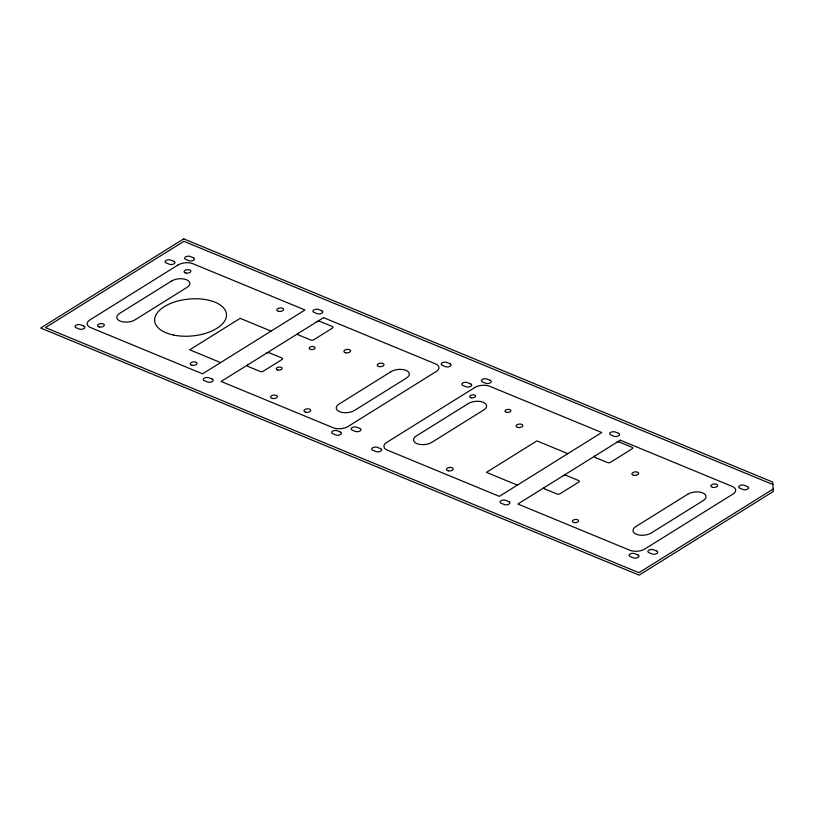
<?xml version="1.0" encoding="UTF-8"?>
<svg xmlns="http://www.w3.org/2000/svg" width="814" height="814" viewBox="0 0 814 814"><rect width="100%" height="100%" fill="white"/><g stroke="black" fill="none" stroke-linecap="round" stroke-linejoin="round"><path stroke-width="1.22" d="M773.137 489.051L638.939 572.7L45.442 327.615L183.903 241.3L772.832 484.493M271.082 331.115L240.171 318.345L189.693 349.817L220.604 362.576M567.836 453.652L536.925 440.883L486.446 472.354L517.348 485.124M317.033 321.683A2.116 1.089 -5.4 0 1 320.024 321.428L332.387 326.536A2.116 1.089 -5.4 0 1 332.488 328.073L313.736 339.753A2.116 1.089 -5.4 0 1 310.755 340.018L298.392 334.91A2.116 1.089 -5.4 0 1 298.28 333.374M616.666 442.429A2.116 1.089 -5.4 0 1 619.658 442.165L632.02 447.273A2.116 1.089 -5.4 0 1 632.122 448.809L610.49 462.301A2.116 1.089 -5.4 0 1 607.498 462.556L595.136 457.458A2.116 1.089 -5.4 0 1 595.034 455.921M544.556 487.383A2.116 1.089 -5.4 0 0 544.658 488.919L557.02 494.027A2.116 1.089 -5.4 0 0 560.012 493.762L578.764 482.081A2.116 1.089 -5.4 0 0 578.652 480.545L566.29 475.437A2.116 1.089 -5.4 0 0 563.308 475.691M247.802 364.845A2.116 1.089 -5.4 0 0 247.904 366.381L260.277 371.489A2.116 1.089 -5.4 0 0 263.258 371.225L282.01 359.534A2.116 1.089 -5.4 0 0 281.909 357.997L269.546 352.889A2.116 1.089 -5.4 0 0 266.554 353.154M183.74 238.858L40.7 328.032L639.112 575.142L773.3 491.483L772.669 482.051L183.74 238.858M177.981 265.018L90.008 319.861A10.602 5.444 -5.4 0 0 90.517 327.543L202.574 373.819L304.975 309.981L192.928 263.716A10.602 5.444 -5.4 0 0 177.981 265.018M171.55 281.044L119.627 313.41A10.602 5.444 -5.4 0 0 120.136 321.092A10.602 5.444 -5.4 0 0 135.083 319.79L187.006 287.423A10.602 5.444 -5.4 0 0 186.487 279.731A10.602 5.444 -5.4 0 0 171.55 281.044M323.524 317.643L221.123 381.471L333.17 427.747A10.602 5.444 -5.4 0 0 348.117 426.444L436.101 371.601A10.602 5.444 -5.4 0 0 435.582 363.909L323.524 317.643M391.015 371.672L339.092 404.039A10.602 5.444 -5.4 0 0 339.611 411.721A10.602 5.444 -5.4 0 0 354.548 410.419L406.471 378.052A10.602 5.444 -5.4 0 0 405.962 370.37A10.602 5.444 -5.4 0 0 391.015 371.672M474.735 387.556L386.752 442.399A10.602 5.444 -5.4 0 0 387.271 450.091L499.328 496.357L601.729 432.529L489.672 386.253A10.602 5.444 -5.4 0 0 474.735 387.556M468.294 403.581L416.371 435.948A10.602 5.444 -5.4 0 0 416.89 443.63A10.602 5.444 -5.4 0 0 431.827 442.328L483.75 409.961A10.602 5.444 -5.4 0 0 483.241 402.279A10.602 5.444 -5.4 0 0 468.294 403.581M620.278 440.181L517.867 504.019L629.924 550.284A10.602 5.444 -5.4 0 0 644.861 548.982L732.844 494.139A10.602 5.444 -5.4 0 0 732.325 486.457L620.278 440.181M687.769 494.21L635.846 526.577A10.602 5.444 -5.4 0 0 636.365 534.269A10.602 5.444 -5.4 0 0 651.302 532.956L703.225 500.59A10.602 5.444 -5.4 0 0 702.706 492.908A10.602 5.444 -5.4 0 0 687.769 494.21M193.427 257.794L190.334 256.512A3.398 1.74 -5.4 0 0 185.561 256.929A3.398 1.74 -5.4 0 0 185.724 259.391L188.817 260.663A3.398 1.74 -5.4 0 0 193.59 260.246A3.398 1.74 -5.4 0 0 193.427 257.794M321.713 310.765L318.62 309.483A3.398 1.74 -5.4 0 0 313.838 309.91A3.398 1.74 -5.4 0 0 314.001 312.362L317.094 313.644A3.398 1.74 -5.4 0 0 321.876 313.227A3.398 1.74 -5.4 0 0 321.713 310.765M449.989 363.736L446.906 362.464A3.398 1.74 -5.4 0 0 442.124 362.881A3.398 1.74 -5.4 0 0 442.287 365.333L445.38 366.615A3.398 1.74 -5.4 0 0 450.162 366.198A3.398 1.74 -5.4 0 0 449.989 363.736M490.181 380.331L487.087 379.059A3.398 1.74 -5.4 0 0 482.305 379.477A3.398 1.74 -5.4 0 0 482.468 381.929L485.561 383.211A3.398 1.74 -5.4 0 0 490.343 382.794A3.398 1.74 -5.4 0 0 490.181 380.331M618.457 433.302L615.374 432.031A3.398 1.74 -5.4 0 0 610.592 432.448A3.398 1.74 -5.4 0 0 610.754 434.91L613.848 436.182A3.398 1.74 -5.4 0 0 618.63 435.765A3.398 1.74 -5.4 0 0 618.457 433.302M747.517 486.599L744.423 485.317A3.398 1.74 -5.4 0 0 739.641 485.734A3.398 1.74 -5.4 0 0 739.814 488.197L742.897 489.479A3.398 1.74 -5.4 0 0 747.679 489.061A3.398 1.74 -5.4 0 0 747.517 486.599M173.891 261.355L170.798 260.073A3.398 1.74 -5.4 0 0 166.015 260.49A3.398 1.74 -5.4 0 0 166.188 262.953L169.281 264.224A3.398 1.74 -5.4 0 0 174.054 263.807A3.398 1.74 -5.4 0 0 173.891 261.355M470.645 383.893L467.551 382.621A3.398 1.74 -5.4 0 0 462.769 383.038A3.398 1.74 -5.4 0 0 462.932 385.49L466.025 386.772A3.398 1.74 -5.4 0 0 470.807 386.355A3.398 1.74 -5.4 0 0 470.645 383.893M359.91 428.51L356.827 427.228A3.398 1.74 -5.4 0 0 352.045 427.645A3.398 1.74 -5.4 0 0 352.208 430.107L355.301 431.379A3.398 1.74 -5.4 0 0 360.083 430.962A3.398 1.74 -5.4 0 0 359.91 428.51M656.664 551.047L653.571 549.776A3.398 1.74 -5.4 0 0 648.789 550.193A3.398 1.74 -5.4 0 0 648.962 552.645L652.045 553.927A3.398 1.74 -5.4 0 0 656.827 553.51A3.398 1.74 -5.4 0 0 656.664 551.047M83.811 326.119L80.718 324.847A3.398 1.74 -5.4 0 0 75.936 325.264A3.398 1.74 -5.4 0 0 76.109 327.716L79.192 328.998A3.398 1.74 -5.4 0 0 83.974 328.581A3.398 1.74 -5.4 0 0 83.811 326.119M212.098 379.09L209.005 377.818A3.398 1.74 -5.4 0 0 204.222 378.235A3.398 1.74 -5.4 0 0 204.385 380.698L207.478 381.969A3.398 1.74 -5.4 0 0 212.261 381.552A3.398 1.74 -5.4 0 0 212.098 379.09M340.374 432.071L337.291 430.789A3.398 1.74 -5.4 0 0 332.509 431.206A3.398 1.74 -5.4 0 0 332.672 433.669L335.765 434.941A3.398 1.74 -5.4 0 0 340.547 434.523A3.398 1.74 -5.4 0 0 340.374 432.071M380.565 448.667L377.472 447.385A3.398 1.74 -5.4 0 0 372.69 447.802A3.398 1.74 -5.4 0 0 372.853 450.264L375.946 451.536A3.398 1.74 -5.4 0 0 380.728 451.119A3.398 1.74 -5.4 0 0 380.565 448.667M508.842 501.638L505.759 500.356A3.398 1.74 -5.4 0 0 500.976 500.773A3.398 1.74 -5.4 0 0 501.139 503.235L504.232 504.517A3.398 1.74 -5.4 0 0 509.015 504.09A3.398 1.74 -5.4 0 0 508.842 501.638M637.901 554.924L634.808 553.652A3.398 1.74 -5.4 0 0 630.026 554.069A3.398 1.74 -5.4 0 0 630.189 556.532L633.282 557.804A3.398 1.74 -5.4 0 0 638.064 557.386A3.398 1.74 -5.4 0 0 637.901 554.924M448.27 470.828A3.398 1.74 -5.4 0 0 453.235 468.884A3.398 1.74 -5.4 0 0 448.066 467.816A3.398 1.74 -5.4 0 0 448.27 470.828M517.877 427.442A3.398 1.74 -5.4 0 0 522.842 425.488A3.398 1.74 -5.4 0 0 517.673 424.43A3.398 1.74 -5.4 0 0 517.877 427.442M471.214 397.771A2.971 1.526 -5.4 0 0 475.559 396.062A2.971 1.526 -5.4 0 0 471.041 395.136A2.971 1.526 -5.4 0 0 471.214 397.771M506.542 412.362A2.971 1.526 -5.4 0 0 510.897 410.653A2.971 1.526 -5.4 0 0 506.369 409.727A2.971 1.526 -5.4 0 0 506.542 412.362M99.339 326.994A3.398 1.74 -5.4 0 0 104.314 325.04A3.398 1.74 -5.4 0 0 99.135 323.972A3.398 1.74 -5.4 0 0 99.339 326.994M192.073 365.283A3.398 1.74 -5.4 0 0 197.049 363.339A3.398 1.74 -5.4 0 0 191.87 362.271A3.398 1.74 -5.4 0 0 192.073 365.283M278.612 311.335A3.398 1.74 -5.4 0 0 283.587 309.391A3.398 1.74 -5.4 0 0 278.408 308.323A3.398 1.74 -5.4 0 0 278.612 311.335M185.877 273.046A3.398 1.74 -5.4 0 0 190.852 271.093A3.398 1.74 -5.4 0 0 185.684 270.034A3.398 1.74 -5.4 0 0 185.877 273.046M173.687 335.083A36.06 18.518 -5.4 0 0 226.485 314.377A36.06 18.518 -5.4 0 0 171.53 303.073A36.06 18.518 -5.4 0 0 173.687 335.083M633.689 475.264A3.398 1.74 -5.4 0 0 638.654 473.31A3.398 1.74 -5.4 0 0 633.485 472.252A3.398 1.74 -5.4 0 0 633.689 475.264M574.033 522.557A3.093 1.587 -5.4 0 0 578.571 520.787A3.093 1.587 -5.4 0 0 573.85 519.81A3.093 1.587 -5.4 0 0 574.033 522.557M712.657 487.372A3.398 1.74 -5.4 0 0 717.633 485.419A3.398 1.74 -5.4 0 0 712.454 484.361A3.398 1.74 -5.4 0 0 712.657 487.372M272.415 398.463A3.398 1.74 -5.4 0 0 277.381 396.51A3.398 1.74 -5.4 0 0 272.212 395.451A3.398 1.74 -5.4 0 0 272.415 398.463M345.685 352.788A3.398 1.74 -5.4 0 0 350.651 350.834A3.398 1.74 -5.4 0 0 345.482 349.776A3.398 1.74 -5.4 0 0 345.685 352.788M379.049 366.565A3.398 1.74 -5.4 0 0 384.025 364.621A3.398 1.74 -5.4 0 0 378.856 363.553A3.398 1.74 -5.4 0 0 379.049 366.565M305.779 412.24A3.398 1.74 -5.4 0 0 310.755 410.287A3.398 1.74 -5.4 0 0 305.586 409.228A3.398 1.74 -5.4 0 0 305.779 412.24M310.765 349.481A2.971 1.526 -5.4 0 0 315.12 347.782A2.971 1.526 -5.4 0 0 310.592 346.845A2.971 1.526 -5.4 0 0 310.765 349.481M277.798 370.034A2.971 1.526 -5.4 0 0 282.143 368.335A2.971 1.526 -5.4 0 0 277.625 367.399A2.971 1.526 -5.4 0 0 277.798 370.034"/></g></svg>
